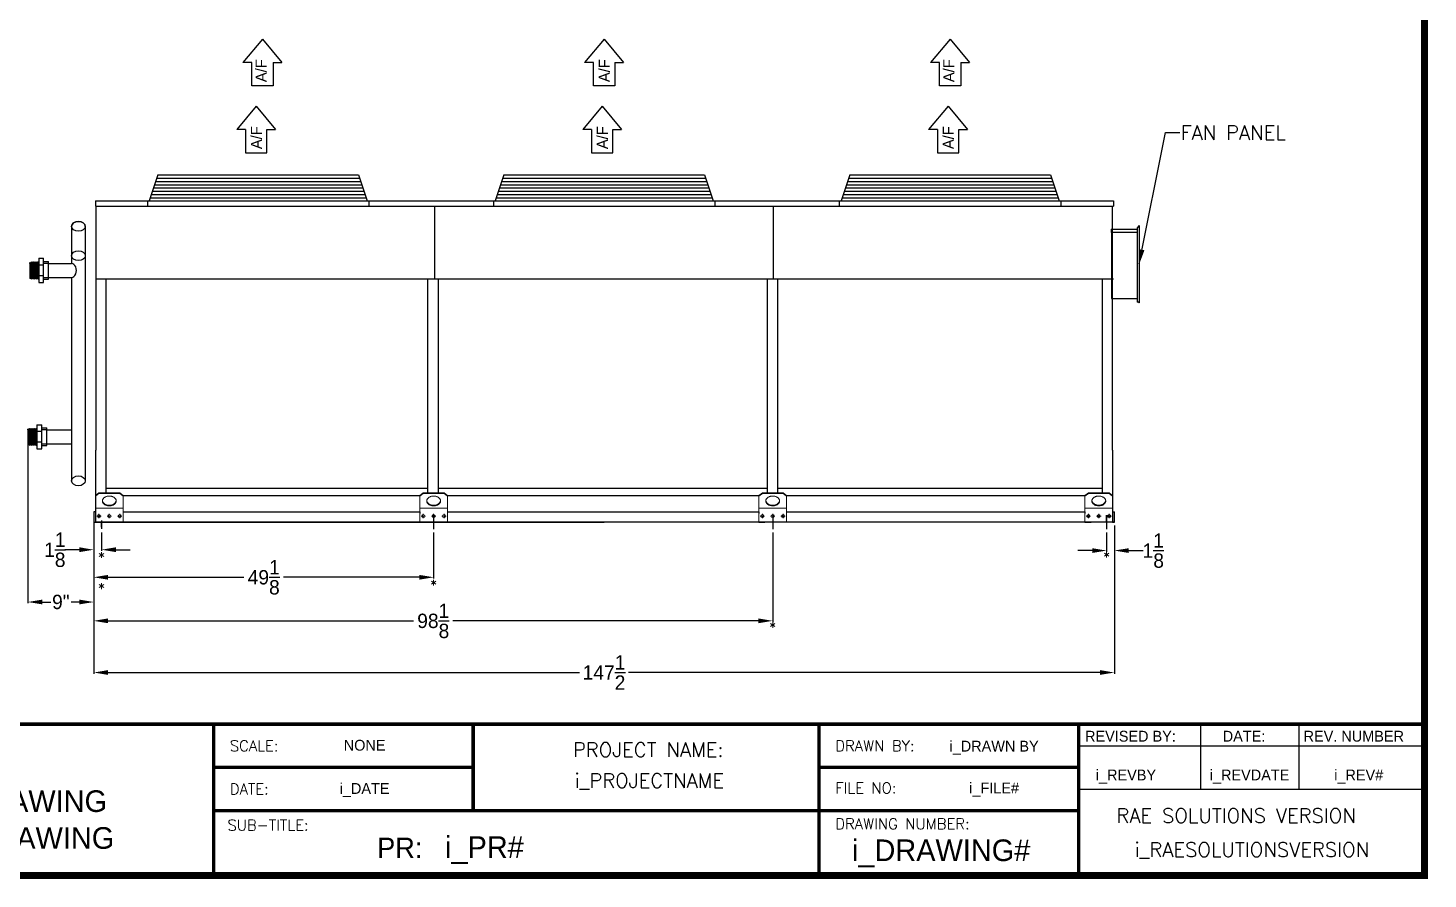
# Model space of a CAD drawing. Extents: x -18 to 413, y -12 to 263.
# Drawn here: x 198.2 to 400.5, y -0.5 to 122.5 of the extents above; entities that cross this region are included whole.
import ezdxf
from ezdxf.enums import TextEntityAlignment as Align

# ---------------------------------------------------------------- set-up
doc = ezdxf.new("R2010")
doc.units = 0
doc.header["$MEASUREMENT"] = 0
doc.layers.get('0').update_dxf_attribs({"color": 1, "linetype": 'CONTINUOUS'})
doc.layers.get('Defpoints').update_dxf_attribs({"linetype": 'CONTINUOUS'})
doc.styles.add('ROMANS', font='ROMANS')
doc.styles.add('SIMPLEX', font='SIMPLEX')
doc.dimstyles.get("Standard").update_dxf_attribs({"dimtxt": 2.075, "dimasz": 2.075, "dimexe": 0.18, "dimexo": 0.5, "dimgap": 0.09, "dimtad": 0, "dimtih": 1, "dimtoh": 1, "dimdec": 4, "dimzin": 0, "dimdsep": 46, "dimlunit": 5, "dimtxsty": 'STANDARD', "dimcen": 0.09, "dimadec": 0, "dimazin": 0, "dimtfac": 1, "dimtdec": 4, "dimtofl": 0, "dimtmove": 0, "dimatfit": 3, "dimfxl": 1, "dimtolj": 1, "dimtzin": 0, "dimarcsym": 0})

# ---------------------------------------------------------------- blocks, each defined once
blk = doc.blocks.new('*D15')
at = {"color": 0, "lineweight": -2, "ltscale": 5}
for p, q in [((198.17, 62.91), (198.17, 39.35)), ((207.67, 50.58), (207.67, 39.35)), ((200.25, 39.53), (201.45, 39.53)), ((205.6, 39.53), (204.4, 39.53))]:
    blk.add_line(p, q, dxfattribs=at)
at = {"color": 0, "ltscale": 5}
for points in [[(200.25, 39.88), (200.25, 39.19), (198.17, 39.53)], [(205.6, 39.88), (205.6, 39.19), (207.67, 39.53)]]:
    blk.add_solid(points, dxfattribs=at)
at = {"layer": 'Defpoints', "color": 0, "ltscale": 5}
for p in [(198.17, 63.41), (207.67, 51.08), (198.17, 39.53)]:
    blk.add_point(p, dxfattribs=at)
at = {"color": 0, "ltscale": 5, "insert": (202.92, 39.53), "char_height": 2.075, "attachment_point": 5}
blk.add_mtext('\\A1;9"', dxfattribs=at)
blk = doc.blocks.new('*D24')
at = {"color": 0, "lineweight": -2, "ltscale": 5}
for p, q in [((198.17, 62.91), (198.17, 39.35)), ((207.67, 50.58), (207.67, 39.35)), ((200.25, 39.53), (201.45, 39.53)), ((205.6, 39.53), (204.4, 39.53))]:
    blk.add_line(p, q, dxfattribs=at)
at = {"color": 0, "ltscale": 5}
for points in [[(200.25, 39.88), (200.25, 39.19), (198.17, 39.53)], [(205.6, 39.88), (205.6, 39.19), (207.67, 39.53)]]:
    blk.add_solid(points, dxfattribs=at)
at = {"layer": 'Defpoints', "color": 0, "ltscale": 5}
for p in [(198.17, 63.41), (207.67, 51.08), (198.17, 39.53)]:
    blk.add_point(p, dxfattribs=at)
at = {"color": 0, "ltscale": 5, "insert": (202.92, 39.53), "char_height": 2.075, "attachment_point": 5}
blk.add_mtext('\\A1;9"', dxfattribs=at)
blk = doc.blocks.new('*D25')
at = {"color": 0, "lineweight": -2}
for p, q in [((207.67, 50.58), (207.67, 46.91)), ((208.8, 49.6), (208.8, 46.91)), ((205.6, 47.09), (203.52, 47.09)), ((210.87, 47.09), (212.95, 47.09))]:
    blk.add_line(p, q, dxfattribs=at)
at = {"color": 0}
for points in [[(205.6, 47.44), (205.6, 46.75), (207.67, 47.09)], [(210.87, 47.44), (210.87, 46.75), (208.8, 47.09)]]:
    blk.add_solid(points, dxfattribs=at)
at = {"layer": 'Defpoints', "color": 0}
for p in [(207.67, 51.08), (208.8, 50.1), (207.67, 47.09)]:
    blk.add_point(p, dxfattribs=at)
at = {"color": 0, "insert": (202.05, 47.09), "char_height": 2.075, "attachment_point": 5}
blk.add_mtext('\\A1;1{\\H1x;\\S1/8;}', dxfattribs=at)
blk = doc.blocks.new('*D26')
at = {"color": 0, "lineweight": -2}
for p, q in [((207.67, 50.58), (207.67, 42.93)), ((256.8, 49.58), (256.8, 42.93)), ((209.75, 43.11), (229.38, 43.11)), ((254.72, 43.11), (235.09, 43.11))]:
    blk.add_line(p, q, dxfattribs=at)
at = {"color": 0}
for points in [[(209.75, 43.45), (209.75, 42.76), (207.67, 43.11)], [(254.72, 43.45), (254.72, 42.76), (256.8, 43.11)]]:
    blk.add_solid(points, dxfattribs=at)
at = {"layer": 'Defpoints', "color": 0}
for p in [(207.67, 51.08), (256.8, 50.08), (256.8, 43.11)]:
    blk.add_point(p, dxfattribs=at)
at = {"color": 0, "insert": (232.24, 43.11), "char_height": 2.075, "attachment_point": 5}
blk.add_mtext('\\A1;49{\\H1x;\\S1/8;}', dxfattribs=at)
blk = doc.blocks.new('*D27')
at = {"color": 0, "lineweight": -2}
for p, q in [((207.67, 50.58), (207.67, 36.63)), ((305.8, 49.58), (305.8, 36.63)), ((209.75, 36.81), (253.88, 36.81)), ((303.72, 36.81), (259.59, 36.81))]:
    blk.add_line(p, q, dxfattribs=at)
at = {"color": 0}
for points in [[(209.75, 37.16), (209.75, 36.47), (207.67, 36.81)], [(303.72, 37.16), (303.72, 36.47), (305.8, 36.81)]]:
    blk.add_solid(points, dxfattribs=at)
at = {"layer": 'Defpoints', "color": 0}
for p in [(207.67, 51.08), (305.8, 50.08), (305.8, 36.81)]:
    blk.add_point(p, dxfattribs=at)
at = {"color": 0, "insert": (256.74, 36.81), "char_height": 2.075, "attachment_point": 5}
blk.add_mtext('\\A1;98{\\H1x;\\S1/8;}', dxfattribs=at)
blk = doc.blocks.new('*D28')
at = {"color": 0, "lineweight": -2}
for p, q in [((354.05, 49.58), (354.05, 46.79)), ((355.17, 50.58), (355.17, 46.79)), ((351.97, 46.97), (349.9, 46.97)), ((357.25, 46.97), (359.32, 46.97))]:
    blk.add_line(p, q, dxfattribs=at)
at = {"color": 0}
for points in [[(351.97, 47.31), (351.97, 46.62), (354.05, 46.97)], [(357.25, 47.31), (357.25, 46.62), (355.17, 46.97)]]:
    blk.add_solid(points, dxfattribs=at)
at = {"layer": 'Defpoints', "color": 0}
for p in [(355.17, 51.08), (354.05, 50.08), (355.17, 46.97)]:
    blk.add_point(p, dxfattribs=at)
at = {"color": 0, "insert": (360.8, 46.97), "char_height": 2.075, "attachment_point": 5}
blk.add_mtext('\\A1;1{\\H1x;\\S1/8;}', dxfattribs=at)
blk = doc.blocks.new('*D29')
at = {"color": 0, "lineweight": -2}
for p, q in [((207.67, 50.58), (207.67, 29.16)), ((355.17, 50.58), (355.17, 29.16)), ((209.75, 29.34), (277.88, 29.34)), ((353.1, 29.34), (284.97, 29.34))]:
    blk.add_line(p, q, dxfattribs=at)
at = {"color": 0}
for points in [[(209.75, 29.69), (209.75, 29), (207.67, 29.34)], [(353.1, 29.69), (353.1, 29), (355.17, 29.34)]]:
    blk.add_solid(points, dxfattribs=at)
at = {"layer": 'Defpoints', "color": 0}
for p in [(207.67, 51.08), (355.17, 51.08), (207.67, 29.34)]:
    blk.add_point(p, dxfattribs=at)
at = {"color": 0, "insert": (281.42, 29.34), "char_height": 2.075, "attachment_point": 5}
blk.add_mtext('\\A1;147{\\H1x;\\S1/2;}', dxfattribs=at)
blk = doc.blocks.new('SW_CENTERMARKSYMBOL_0')
at = {"color": 0, "linetype": 'Continuous', "lineweight": 0}
for p, q in [((-0.2, 0), (-0.31875, 0)), ((0, 0), (-0.1, 0)), ((0, 0.2), (0, 0.31875)), ((0, 0), (0, 0.1)), ((0, 0), (0, -0.1)), ((0, 0), (0.1, 0)), ((0.2, 0), (0.31875, 0)), ((0, -0.2), (0, -0.31875))]:
    blk.add_line(p, q, dxfattribs=at)
blk = doc.blocks.new('SW_CENTERMARKSYMBOL_1')
at = {"color": 0, "linetype": 'Continuous', "lineweight": 0}
for p, q in [((-0.2, 0), (-0.31875, 0)), ((0, 0), (-0.1, 0)), ((0, 0.2), (0, 0.31875)), ((0, 0), (0, 0.1)), ((0, 0), (0, -0.1)), ((0, 0), (0.1, 0)), ((0.2, 0), (0.31875, 0)), ((0, -0.2), (0, -0.31875))]:
    blk.add_line(p, q, dxfattribs=at)
blk = doc.blocks.new('SW_CENTERMARKSYMBOL_2')
at = {"color": 0, "linetype": 'Continuous', "lineweight": 0}
for p, q in [((-0.2, 0), (-0.31875, 0)), ((0, 0), (-0.1, 0)), ((0, 0.2), (0, 0.31875)), ((0, 0), (0, 0.1)), ((0, 0), (0, -0.1)), ((0, 0), (0.1, 0)), ((0.2, 0), (0.31875, 0)), ((0, -0.2), (0, -0.31875))]:
    blk.add_line(p, q, dxfattribs=at)

msp = doc.modelspace()

# ---------------------------------------------------------------- linework, layer by layer
at = {"color": 0}
for p, q in [((232.04912, 120.87132), (229.24282, 117.50363)), ((232.04912, 120.87132), (234.85543, 117.50363)), ((281.42412, 120.87132), (278.61782, 117.50363)), ((281.42412, 120.87132), (284.23043, 117.50363)), ((331.42412, 120.87132), (328.61782, 117.50363)), ((331.42412, 120.87132), (334.23043, 117.50363)), ((230.50565, 117.50363), (229.24282, 117.50363)), ((230.50565, 114.13593), (230.50565, 117.50363)), ((233.59259, 117.50363), (233.59259, 114.13593)), ((233.59259, 117.50363), (234.85543, 117.50363)), ((279.88065, 117.50363), (278.61782, 117.50363)), ((279.88065, 114.13593), (279.88065, 117.50363)), ((282.96759, 117.50363), (282.96759, 114.13593)), ((282.96759, 117.50363), (284.23043, 117.50363)), ((329.88065, 117.50363), (328.61782, 117.50363)), ((329.88065, 114.13593), (329.88065, 117.50363)), ((332.96759, 117.50363), (332.96759, 114.13593)), ((332.96759, 117.50363), (334.23043, 117.50363)), ((233.59259, 114.13593), (230.50565, 114.13593)), ((282.96759, 114.13593), (279.88065, 114.13593)), ((332.96759, 114.13593), (329.88065, 114.13593)), ((231.14287, 111.19021), (228.33657, 107.82251)), ((231.14287, 111.19021), (233.94918, 107.82251)), ((281.14287, 111.19021), (278.33657, 107.82251)), ((281.14287, 111.19021), (283.94918, 107.82251)), ((331.14287, 111.19021), (328.33657, 107.82251)), ((331.14287, 111.19021), (333.94918, 107.82251)), ((229.5994, 107.82251), (228.33657, 107.82251)), ((229.5994, 107.82251), (229.5994, 104.45482)), ((232.68634, 107.82251), (233.94918, 107.82251)), ((232.68634, 104.45482), (232.68634, 107.82251)), ((279.5994, 107.82251), (278.33657, 107.82251)), ((279.5994, 107.82251), (279.5994, 104.45482)), ((282.68634, 104.45482), (282.68634, 107.82251)), ((282.68634, 107.82251), (283.94918, 107.82251)), ((329.5994, 107.82251), (328.33657, 107.82251)), ((329.5994, 107.82251), (329.5994, 104.45482)), ((332.68634, 104.45482), (332.68634, 107.82251)), ((332.68634, 107.82251), (333.94918, 107.82251)), ((229.5994, 104.45482), (232.68634, 104.45482)), ((279.5994, 104.45482), (282.68634, 104.45482)), ((329.5994, 104.45482), (332.68634, 104.45482)), ((216.92412, 101.25123), (215.67412, 97.50123)), ((216.92412, 101.25123), (245.92412, 101.25123)), ((245.92412, 101.25123), (247.17412, 97.50123)), ((266.92412, 101.25123), (265.67412, 97.50123)), ((266.92412, 101.25123), (295.92412, 101.25123)), ((295.92412, 101.25123), (297.17412, 97.50123)), ((316.92412, 101.25123), (315.67412, 97.50123)), ((316.92412, 101.25123), (345.92412, 101.25123)), ((345.92412, 101.25123), (347.17412, 97.50123)), ((216.29912, 99.37623), (246.54912, 99.37623)), ((216.45537, 99.84498), (246.39287, 99.84498)), ((216.61162, 100.31373), (246.23662, 100.31373)), ((216.76787, 100.78248), (246.08037, 100.78248)), ((266.29912, 99.37623), (296.54912, 99.37623)), ((266.45537, 99.84498), (296.39287, 99.84498)), ((266.61162, 100.31373), (296.23662, 100.31373)), ((266.76787, 100.78248), (296.08037, 100.78248)), ((316.29912, 99.37623), (346.54912, 99.37623)), ((316.45537, 99.84498), (346.39287, 99.84498)), ((316.61162, 100.31373), (346.23662, 100.31373)), ((316.76787, 100.78248), (346.08037, 100.78248)), ((215.83037, 97.96998), (247.01787, 97.96998)), ((215.98662, 98.43873), (246.86162, 98.43873)), ((216.14287, 98.90748), (246.70537, 98.90748)), ((265.83037, 97.96998), (297.01787, 97.96998)), ((265.98662, 98.43873), (296.86162, 98.43873)), ((266.14287, 98.90748), (296.70537, 98.90748)), ((315.83037, 97.96998), (347.01787, 97.96998)), ((315.98662, 98.43873), (346.86162, 98.43873)), ((316.14287, 98.90748), (346.70537, 98.90748)), ((199.71824, 89.20545), (199.71824, 85.70145)), ((199.71824, 89.20545), (200.42412, 89.20545)), ((200.42412, 85.70145), (200.42412, 89.20545)), ((198.42412, 88.55839), (198.48295, 88.61721)), ((198.42412, 88.45345), (198.42412, 88.55839)), ((198.42412, 88.45345), (198.42412, 86.45345)), ((198.42978, 88.56405), (198.54177, 86.34851)), ((198.48295, 88.61721), (198.54177, 88.55839)), ((198.54177, 88.55839), (198.65942, 88.67604)), ((198.54177, 88.55839), (198.65942, 86.23086)), ((198.65942, 88.67604), (198.77706, 86.34851)), ((198.65942, 88.67604), (198.77706, 88.55839)), ((198.77706, 88.55839), (198.89471, 88.67604)), ((198.77706, 88.55839), (198.89471, 86.23086)), ((198.89471, 88.67604), (199.01236, 86.34851)), ((198.89471, 88.67604), (199.01236, 88.55839)), ((199.01236, 88.55839), (199.13, 88.67604)), ((199.01236, 88.55839), (199.13, 86.23086)), ((199.13, 88.67604), (199.24765, 86.34851)), ((199.13, 88.67604), (199.24765, 86.34851)), ((199.13, 88.67604), (199.24765, 88.55839)), ((199.24765, 88.55839), (199.3653, 88.67604)), ((199.24765, 88.55839), (199.3653, 86.23086)), ((199.3653, 88.67604), (199.48295, 86.34851)), ((199.3653, 88.67604), (199.48295, 88.55839)), ((199.48295, 88.55839), (199.60059, 88.67604)), ((199.48295, 88.55839), (199.60059, 86.23086)), ((199.60059, 88.67604), (199.71824, 86.34851)), ((199.60059, 88.67604), (199.71824, 88.67604)), ((200.42412, 88.23086), (199.71824, 88.23086)), ((200.42412, 88.73486), (201.13, 88.73486)), ((201.13, 88.45345), (200.42412, 88.45345)), ((201.13, 86.17204), (201.13, 88.73486)), ((198.42412, 86.45345), (198.42412, 86.34851)), ((198.42412, 86.34851), (198.48295, 86.28968)), ((198.48295, 86.28968), (198.54177, 86.34851)), ((198.54177, 86.34851), (198.65942, 86.23086)), ((198.65942, 86.23086), (198.77706, 86.34851)), ((198.77706, 86.34851), (198.89471, 86.23086)), ((198.89471, 86.23086), (199.01236, 86.34851)), ((199.01236, 86.34851), (199.13, 86.23086)), ((199.13, 86.23086), (199.24765, 86.34851)), ((199.24765, 86.34851), (199.3653, 86.23086)), ((199.3653, 86.23086), (199.48295, 86.34851)), ((199.48295, 86.34851), (199.60059, 86.23086)), ((199.60059, 86.23086), (199.71824, 86.23086)), ((200.42412, 86.67604), (199.71824, 86.67604)), ((199.71824, 85.70145), (200.42412, 85.70145)), ((200.42412, 86.45345), (201.13, 86.45345)), ((200.42412, 86.17204), (201.13, 86.17204)), ((199.46824, 65.16382), (199.46824, 61.65982)), ((199.46824, 65.16382), (200.17412, 65.16382)), ((200.17412, 61.65982), (200.17412, 65.16382)), ((198.17412, 64.51676), (198.23295, 64.57558)), ((198.17412, 64.41182), (198.17412, 64.51676)), ((198.17412, 64.41182), (198.17412, 62.41182)), ((198.17978, 64.52242), (198.29177, 62.30688)), ((198.23295, 64.57558), (198.29177, 64.51676)), ((198.29177, 64.51676), (198.40942, 64.63441)), ((198.29177, 64.51676), (198.40942, 62.18923)), ((198.40942, 64.63441), (198.52706, 62.30688)), ((198.40942, 64.63441), (198.52706, 64.51676)), ((198.52706, 64.51676), (198.64471, 64.63441)), ((198.52706, 64.51676), (198.64471, 62.18923)), ((198.64471, 64.63441), (198.76236, 62.30688)), ((198.64471, 64.63441), (198.76236, 64.51676)), ((198.76236, 64.51676), (198.88, 64.63441)), ((198.76236, 64.51676), (198.88, 62.18923)), ((198.88, 64.63441), (198.99765, 62.30688)), ((198.88, 64.63441), (198.99765, 62.30688)), ((198.88, 64.63441), (198.99765, 64.51676)), ((198.99765, 64.51676), (199.1153, 64.63441)), ((198.99765, 64.51676), (199.1153, 62.18923)), ((199.1153, 64.63441), (199.23295, 62.30688)), ((199.1153, 64.63441), (199.23295, 64.51676)), ((199.23295, 64.51676), (199.35059, 64.63441)), ((199.23295, 64.51676), (199.35059, 62.18923)), ((199.35059, 64.63441), (199.46824, 62.30688)), ((199.35059, 64.63441), (199.46824, 64.63441)), ((200.17412, 64.18923), (199.46824, 64.18923)), ((200.17412, 64.69323), (200.88, 64.69323)), ((200.88, 64.41182), (200.17412, 64.41182)), ((200.88, 62.13041), (200.88, 64.69323)), ((198.17412, 62.41182), (198.17412, 62.30688)), ((198.17412, 62.30688), (198.23295, 62.24805)), ((198.23295, 62.24805), (198.29177, 62.30688)), ((198.29177, 62.30688), (198.40942, 62.18923)), ((198.40942, 62.18923), (198.52706, 62.30688)), ((198.52706, 62.30688), (198.64471, 62.18923)), ((198.64471, 62.18923), (198.76236, 62.30688)), ((198.76236, 62.30688), (198.88, 62.18923)), ((198.88, 62.18923), (198.99765, 62.30688)), ((198.99765, 62.30688), (199.1153, 62.18923)), ((199.1153, 62.18923), (199.23295, 62.30688)), ((199.23295, 62.30688), (199.35059, 62.18923)), ((199.35059, 62.18923), (199.46824, 62.18923)), ((200.17412, 62.63441), (199.46824, 62.63441)), ((199.46824, 61.65982), (200.17412, 61.65982)), ((200.17412, 62.41182), (200.88, 62.41182)), ((200.17412, 62.13041), (200.88, 62.13041)), ((207.92412, 52.57731), (207.67412, 52.57731)), ((207.67412, 52.57731), (207.67412, 51.07731)), ((207.67412, 52.07844), (207.67412, 50.07844)), ((207.67412, 51.07731), (207.92412, 51.07731)), ((207.67412, 51.07731), (208.79912, 51.07731)), ((207.92412, 52.57731), (207.92412, 52.32731)), ((207.92412, 51.07731), (208.79912, 51.07731)), ((207.92412, 51.07731), (208.79912, 51.07731)), ((208.79912, 51.07731), (208.79912, 50.10043)), ((254.79912, 52.57731), (254.79912, 52.32731)), ((254.79912, 51.07731), (255.67412, 51.07731)), ((254.79912, 51.07731), (255.67412, 51.07731)), ((256.79912, 52.07844), (256.79912, 50.07844)), ((303.79912, 52.57731), (303.79912, 52.32731)), ((303.79912, 51.07731), (304.67412, 51.07731)), ((303.79912, 51.07731), (304.67412, 51.07731)), ((305.79912, 52.07844), (305.79912, 50.07844)), ((350.92412, 52.57731), (350.92412, 52.32731)), ((350.92412, 51.07731), (351.79912, 51.07731)), ((350.92412, 51.07731), (351.79912, 51.07731)), ((354.04912, 51.07731), (354.04912, 52.07731)), ((354.04912, 52.07731), (354.04912, 50.07731)), ((355.17412, 51.07731), (354.04912, 51.07731)), ((354.92412, 52.57731), (355.17412, 52.57731)), ((354.92412, 51.07731), (355.17412, 51.07731)), ((355.17412, 51.07731), (355.17412, 52.57731)), ((225, 21.875), (350, 21.875)), ((225, 0), (225, 21.875)), ((262.5, 21.875), (262.5, 9.375)), ((312.5, 21.875), (312.5, 9.375)), ((350, 21.875), (350, 0)), ((350, 21.875), (400, 21.875)), ((350, 21.875), (350, 18.75)), ((367.64209, 21.875), (367.64209, 12.5)), ((381.85007, 21.875), (381.85007, 12.5)), ((350, 18.75), (400, 18.75)), ((262.5, 15.625), (225, 15.625)), ((312.5, 15.625), (350, 15.625)), ((312.5, 9.375), (312.5, 15.625)), ((350, 12.5), (400, 12.5)), ((350, 9.375), (225, 9.375)), ((312.5, 9.375), (312.5, 0))]:
    msp.add_line(p, q, dxfattribs=at)
at = {"color": 0, "ltscale": 5}
for p, q in [((207.9085, 97.50123), (355.0335, 97.50123)), ((207.9085, 97.50123), (207.9085, 96.75123)), ((215.42412, 97.50123), (215.42412, 96.75123)), ((247.42412, 97.50123), (247.42412, 96.75123)), ((265.42412, 97.50123), (265.42412, 96.75123)), ((297.42412, 97.50123), (297.42412, 96.75123)), ((315.42412, 97.50123), (315.42412, 96.75123)), ((347.42412, 97.50123), (347.42412, 96.75123)), ((355.0335, 97.50123), (355.0335, 96.75123)), ((207.9085, 96.75123), (355.0335, 96.75123)), ((207.98662, 96.75123), (207.98662, 61.50123)), ((256.92412, 96.75123), (256.92412, 86.25123)), ((305.86162, 96.75123), (305.86162, 86.25123)), ((354.86162, 96.75123), (354.86162, 61.50123)), ((204.45537, 93.81741), (204.45537, 88.45345)), ((206.45537, 93.81741), (206.45537, 57.04786)), ((354.71933, 93.42278), (358.45037, 93.42278)), ((354.71933, 93.42278), (354.71933, 92.92278)), ((358.78183, 93.93798), (358.45037, 93.60653)), ((358.45037, 93.60653), (358.45037, 82.87548)), ((358.78183, 93.93798), (358.78183, 82.87548)), ((358.45037, 92.92278), (354.71933, 92.92278)), ((354.75058, 92.92278), (354.75058, 83.39153)), ((198.42412, 88.45345), (198.42412, 86.45345)), ((201.13, 88.45345), (204.45537, 88.45345)), ((201.13, 86.45345), (204.45537, 86.45345)), ((204.45537, 86.45345), (204.45537, 64.41182)), ((207.9085, 86.25123), (355.0335, 86.25123)), ((209.42412, 86.25123), (209.42412, 55.29374)), ((255.92969, 86.25123), (255.92969, 55.29374)), ((257.42969, 86.25123), (257.42969, 55.29374)), ((305.00449, 86.25123), (305.00449, 55.29374)), ((306.50449, 86.25123), (306.50449, 55.29374)), ((353.42412, 86.25123), (353.42412, 55.29374)), ((354.75058, 83.39153), (358.45037, 83.39153)), ((358.78183, 82.87548), (358.45037, 82.87548)), ((358.71933, 82.87548), (358.71933, 82.76653)), ((358.75058, 82.76653), (358.71933, 82.76653)), ((358.75058, 82.87548), (358.75058, 82.76653)), ((200.88, 64.41182), (204.45537, 64.41182)), ((204.45537, 64.41182), (204.45537, 62.41182)), ((200.88, 62.41182), (204.45537, 62.41182)), ((204.45537, 62.41182), (204.45537, 57.04786)), ((207.92412, 61.50123), (207.92412, 51.07731)), ((354.92412, 61.50123), (354.92412, 51.07731)), ((354.92412, 61.50123), (354.92412, 51.07731)), ((209.42412, 55.9872), (255.92969, 55.9872)), ((211.92412, 54.92654), (254.79912, 54.92654)), ((257.42969, 55.9872), (305.00449, 55.9872)), ((258.79912, 54.92654), (303.79912, 54.92654)), ((306.50449, 55.9872), (353.42412, 55.9872)), ((307.79912, 54.92654), (350.92412, 54.92654)), ((354.92412, 51.07731), (207.92412, 51.07731)), ((207.92412, 51.07731), (281.42412, 51.07731)), ((208.79912, 51.32731), (208.79912, 50.32731)), ((208.79912, 50.32731), (208.79912, 51.07731)), ((211.92412, 52.57731), (254.79912, 52.57731)), ((258.79912, 52.57731), (303.79912, 52.57731)), ((307.79912, 52.57731), (350.92412, 52.57731))]:
    msp.add_line(p, q, dxfattribs=at)
at = {"color": 0, "linetype": 'Continuous', "lineweight": 15}
for p, q in [((208.42412, 55.29374), (207.92412, 54.94019)), ((208.42412, 55.19863), (207.92412, 54.84508)), ((207.92412, 54.94019), (207.92412, 54.84508)), ((207.92412, 53.07761), (207.92412, 54.84508)), ((208.42412, 55.29374), (208.42412, 55.19863)), ((211.42412, 55.29374), (208.42412, 55.29374)), ((211.42412, 55.19863), (208.42412, 55.19863)), ((211.42412, 55.29374), (211.42412, 55.19863)), ((211.92412, 54.94019), (211.42412, 55.29374)), ((211.92412, 54.84508), (211.42412, 55.19863)), ((211.92412, 54.94019), (211.92412, 54.84508)), ((211.92412, 53.07761), (211.92412, 54.84508)), ((255.29912, 55.29374), (254.79912, 54.94019)), ((255.29912, 55.19863), (254.79912, 54.84508)), ((254.79912, 54.94019), (254.79912, 54.84508)), ((254.79912, 53.07761), (254.79912, 54.84508)), ((255.29912, 55.29374), (255.29912, 55.19863)), ((258.29912, 55.29374), (255.29912, 55.29374)), ((258.29912, 55.19863), (255.29912, 55.19863)), ((258.29912, 55.29374), (258.29912, 55.19863)), ((258.79912, 54.94019), (258.29912, 55.29374)), ((258.79912, 54.84508), (258.29912, 55.19863)), ((258.79912, 54.94019), (258.79912, 54.84508)), ((258.79912, 53.07761), (258.79912, 54.84508)), ((304.29912, 55.29374), (303.79912, 54.94019)), ((304.29912, 55.19863), (303.79912, 54.84508)), ((303.79912, 54.94019), (303.79912, 54.84508)), ((303.79912, 53.07761), (303.79912, 54.84508)), ((304.29912, 55.29374), (304.29912, 55.19863)), ((307.29912, 55.29374), (304.29912, 55.29374)), ((307.29912, 55.19863), (304.29912, 55.19863)), ((307.29912, 55.29374), (307.29912, 55.19863)), ((307.79912, 54.94019), (307.29912, 55.29374)), ((307.79912, 54.84508), (307.29912, 55.19863)), ((307.79912, 54.94019), (307.79912, 54.84508)), ((307.79912, 53.07761), (307.79912, 54.84508)), ((351.42412, 55.29374), (350.92412, 54.94019)), ((351.42412, 55.19863), (350.92412, 54.84508)), ((350.92412, 54.94019), (350.92412, 54.84508)), ((350.92412, 53.07761), (350.92412, 54.84508)), ((351.42412, 55.29374), (351.42412, 55.19863)), ((354.42412, 55.29374), (351.42412, 55.29374)), ((354.42412, 55.19863), (351.42412, 55.19863)), ((354.42412, 55.29374), (354.42412, 55.19863)), ((354.92412, 54.94019), (354.42412, 55.29374)), ((354.92412, 54.84508), (354.42412, 55.19863)), ((354.92412, 54.94019), (354.92412, 54.84508)), ((354.92412, 53.07761), (354.92412, 54.84508)), ((211.92412, 53.07761), (207.92412, 53.07761)), ((207.92412, 53.0769), (207.92412, 53.07761)), ((211.92412, 53.0769), (207.92412, 53.0769)), ((207.92412, 51.07731), (207.92412, 53.0769)), ((211.92412, 53.0769), (211.92412, 53.07761)), ((211.92412, 51.07731), (211.92412, 53.0769)), ((258.79912, 53.07761), (254.79912, 53.07761)), ((254.79912, 53.0769), (254.79912, 53.07761)), ((258.79912, 53.0769), (254.79912, 53.0769)), ((254.79912, 51.07731), (254.79912, 53.0769)), ((258.79912, 53.0769), (258.79912, 53.07761)), ((258.79912, 51.07731), (258.79912, 53.0769)), ((307.79912, 53.07761), (303.79912, 53.07761)), ((303.79912, 53.0769), (303.79912, 53.07761)), ((307.79912, 53.0769), (303.79912, 53.0769)), ((303.79912, 51.07731), (303.79912, 53.0769)), ((307.79912, 53.0769), (307.79912, 53.07761)), ((307.79912, 51.07731), (307.79912, 53.0769)), ((354.92412, 53.07761), (350.92412, 53.07761)), ((350.92412, 53.0769), (350.92412, 53.07761)), ((354.92412, 53.0769), (350.92412, 53.0769)), ((350.92412, 51.07731), (350.92412, 53.0769)), ((354.92412, 53.0769), (354.92412, 53.07761)), ((354.92412, 51.07731), (354.92412, 53.0769)), ((211.92412, 51.07731), (207.92412, 51.07731)), ((258.79912, 51.07731), (254.79912, 51.07731)), ((307.79912, 51.07731), (303.79912, 51.07731)), ((354.92412, 51.07731), (350.92412, 51.07731))]:
    msp.add_line(p, q, dxfattribs=at)
at = {"color": 0}
for points, const_width in [([(0, 0), (400, 0), (400, 250), (0, 250), (0, 0)], 1), ([(400, 21.875), (100, 21.875), (100, 0)], 0.5), ([(225, 21.875), (225, 0)], 0.5), ([(262.5, 21.875), (262.5, 9.375)], 0.5), ([(312.5, 21.875), (312.5, 0)], 0.5), ([(350, 0), (350, 21.875), (400, 21.875)], 0.5), ([(262.5, 15.625), (225, 15.625)], 0.5), ([(350, 15.625), (312.5, 15.625), (312.5, 0)], 0.5), ([(350, 9.375), (225, 9.375)], 0.5)]:
    msp.add_lwpolyline(points, dxfattribs=dict(at, const_width=const_width))
at = {"color": 0, "linetype": 'Continuous', "lineweight": 15, "flags": 128}
for points in [[(209.92412, 54.84508), (210.00357, 54.84285), (210.08252, 54.83615), (210.16047, 54.82505), (210.23692, 54.8096), (210.31139, 54.7899), (210.38342, 54.76609), (210.45254, 54.7383), (210.51832, 54.70671), (210.58035, 54.67153), (210.63822, 54.63298), (210.69158, 54.5913), (210.74009, 54.54675), (210.78344, 54.49961), (210.82136, 54.45019), (210.85361, 54.3988), (210.87997, 54.34576), (210.9003, 54.2914), (210.91445, 54.23608), (210.92234, 54.18013), (210.92392, 54.12392), (210.91918, 54.06779), (210.90815, 54.01211), (210.8909, 53.95723), (210.86753, 53.90348), (210.83821, 53.85122), (210.8031, 53.80078), (210.76243, 53.75246), (210.71647, 53.70659), (210.66549, 53.66344), (210.60983, 53.62329), (210.54983, 53.58639), (210.48588, 53.55298), (210.41837, 53.52327), (210.34774, 53.49745), (210.27443, 53.47567), (210.19891, 53.45809), (210.12165, 53.4448), (210.04314, 53.43589), (209.96388, 53.43143), (209.88437, 53.43143), (209.8051, 53.43589), (209.72659, 53.4448), (209.64933, 53.45809), (209.57381, 53.47567), (209.5005, 53.49745), (209.42987, 53.52327), (209.36237, 53.55298), (209.29841, 53.58639), (209.23842, 53.62329), (209.18275, 53.66344), (209.13178, 53.70659), (209.08581, 53.75246), (209.04515, 53.80078), (209.01004, 53.85122), (208.98071, 53.90348), (208.95734, 53.95723), (208.94009, 54.01211), (208.92906, 54.06779), (208.92432, 54.12392), (208.9259, 54.18013), (208.93379, 54.23608), (208.94795, 54.2914), (208.96827, 54.34576), (208.99464, 54.3988), (209.02688, 54.45019), (209.0648, 54.49961), (209.10815, 54.54675), (209.15666, 54.5913), (209.21002, 54.63298), (209.2679, 54.67153), (209.32992, 54.70671), (209.3957, 54.7383), (209.46482, 54.76609), (209.53685, 54.7899), (209.61133, 54.8096), (209.68778, 54.82505), (209.76572, 54.83615), (209.84467, 54.84285), (209.92412, 54.84508)], [(256.79912, 54.84508), (256.87857, 54.84285), (256.95752, 54.83615), (257.03547, 54.82505), (257.11192, 54.8096), (257.18639, 54.7899), (257.25842, 54.76609), (257.32754, 54.7383), (257.39332, 54.70671), (257.45535, 54.67153), (257.51322, 54.63298), (257.56658, 54.5913), (257.61509, 54.54675), (257.65844, 54.49961), (257.69636, 54.45019), (257.72861, 54.3988), (257.75497, 54.34576), (257.7753, 54.2914), (257.78945, 54.23608), (257.79734, 54.18013), (257.79892, 54.12392), (257.79418, 54.06779), (257.78315, 54.01211), (257.7659, 53.95723), (257.74253, 53.90348), (257.71321, 53.85122), (257.6781, 53.80078), (257.63743, 53.75246), (257.59147, 53.70659), (257.54049, 53.66344), (257.48483, 53.62329), (257.42483, 53.58639), (257.36088, 53.55298), (257.29337, 53.52327), (257.22274, 53.49745), (257.14943, 53.47567), (257.07391, 53.45809), (256.99665, 53.4448), (256.91814, 53.43589), (256.83888, 53.43143), (256.75937, 53.43143), (256.6801, 53.43589), (256.60159, 53.4448), (256.52433, 53.45809), (256.44881, 53.47567), (256.3755, 53.49745), (256.30487, 53.52327), (256.23737, 53.55298), (256.17341, 53.58639), (256.11342, 53.62329), (256.05775, 53.66344), (256.00678, 53.70659), (255.96081, 53.75246), (255.92015, 53.80078), (255.88504, 53.85122), (255.85571, 53.90348), (255.83234, 53.95723), (255.81509, 54.01211), (255.80406, 54.06779), (255.79932, 54.12392), (255.8009, 54.18013), (255.80879, 54.23608), (255.82295, 54.2914), (255.84327, 54.34576), (255.86964, 54.3988), (255.90188, 54.45019), (255.9398, 54.49961), (255.98315, 54.54675), (256.03166, 54.5913), (256.08502, 54.63298), (256.1429, 54.67153), (256.20492, 54.70671), (256.2707, 54.7383), (256.33982, 54.76609), (256.41185, 54.7899), (256.48633, 54.8096), (256.56278, 54.82505), (256.64072, 54.83615), (256.71967, 54.84285), (256.79912, 54.84508)], [(305.79912, 54.84508), (305.87857, 54.84285), (305.95752, 54.83615), (306.03547, 54.82505), (306.11192, 54.8096), (306.18639, 54.7899), (306.25842, 54.76609), (306.32754, 54.7383), (306.39332, 54.70671), (306.45535, 54.67153), (306.51322, 54.63298), (306.56658, 54.5913), (306.61509, 54.54675), (306.65844, 54.49961), (306.69636, 54.45019), (306.72861, 54.3988), (306.75497, 54.34576), (306.7753, 54.2914), (306.78945, 54.23608), (306.79734, 54.18013), (306.79892, 54.12392), (306.79418, 54.06779), (306.78315, 54.01211), (306.7659, 53.95723), (306.74253, 53.90348), (306.71321, 53.85122), (306.6781, 53.80078), (306.63743, 53.75246), (306.59147, 53.70659), (306.54049, 53.66344), (306.48483, 53.62329), (306.42483, 53.58639), (306.36088, 53.55298), (306.29337, 53.52327), (306.22274, 53.49745), (306.14943, 53.47567), (306.07391, 53.45809), (305.99665, 53.4448), (305.91814, 53.43589), (305.83888, 53.43143), (305.75937, 53.43143), (305.6801, 53.43589), (305.60159, 53.4448), (305.52433, 53.45809), (305.44881, 53.47567), (305.3755, 53.49745), (305.30487, 53.52327), (305.23737, 53.55298), (305.17341, 53.58639), (305.11342, 53.62329), (305.05775, 53.66344), (305.00678, 53.70659), (304.96081, 53.75246), (304.92015, 53.80078), (304.88504, 53.85122), (304.85571, 53.90348), (304.83234, 53.95723), (304.81509, 54.01211), (304.80406, 54.06779), (304.79932, 54.12392), (304.8009, 54.18013), (304.80879, 54.23608), (304.82295, 54.2914), (304.84327, 54.34576), (304.86964, 54.3988), (304.90188, 54.45019), (304.9398, 54.49961), (304.98315, 54.54675), (305.03166, 54.5913), (305.08502, 54.63298), (305.1429, 54.67153), (305.20492, 54.70671), (305.2707, 54.7383), (305.33982, 54.76609), (305.41185, 54.7899), (305.48633, 54.8096), (305.56278, 54.82505), (305.64072, 54.83615), (305.71967, 54.84285), (305.79912, 54.84508)], [(352.92412, 54.84508), (353.00357, 54.84285), (353.08252, 54.83615), (353.16047, 54.82505), (353.23692, 54.8096), (353.31139, 54.7899), (353.38342, 54.76609), (353.45254, 54.7383), (353.51832, 54.70671), (353.58035, 54.67153), (353.63822, 54.63298), (353.69158, 54.5913), (353.74009, 54.54675), (353.78344, 54.49961), (353.82136, 54.45019), (353.85361, 54.3988), (353.87997, 54.34576), (353.9003, 54.2914), (353.91445, 54.23608), (353.92234, 54.18013), (353.92392, 54.12392), (353.91918, 54.06779), (353.90815, 54.01211), (353.8909, 53.95723), (353.86753, 53.90348), (353.83821, 53.85122), (353.8031, 53.80078), (353.76243, 53.75246), (353.71647, 53.70659), (353.66549, 53.66344), (353.60983, 53.62329), (353.54983, 53.58639), (353.48588, 53.55298), (353.41837, 53.52327), (353.34774, 53.49745), (353.27443, 53.47567), (353.19891, 53.45809), (353.12165, 53.4448), (353.04314, 53.43589), (352.96388, 53.43143), (352.88437, 53.43143), (352.8051, 53.43589), (352.72659, 53.4448), (352.64933, 53.45809), (352.57381, 53.47567), (352.5005, 53.49745), (352.42987, 53.52327), (352.36237, 53.55298), (352.29841, 53.58639), (352.23842, 53.62329), (352.18275, 53.66344), (352.13178, 53.70659), (352.08581, 53.75246), (352.04515, 53.80078), (352.01004, 53.85122), (351.98071, 53.90348), (351.95734, 53.95723), (351.94009, 54.01211), (351.92906, 54.06779), (351.92432, 54.12392), (351.9259, 54.18013), (351.93379, 54.23608), (351.94795, 54.2914), (351.96827, 54.34576), (351.99464, 54.3988), (352.02688, 54.45019), (352.0648, 54.49961), (352.10815, 54.54675), (352.15666, 54.5913), (352.21002, 54.63298), (352.2679, 54.67153), (352.32992, 54.70671), (352.3957, 54.7383), (352.46482, 54.76609), (352.53685, 54.7899), (352.61133, 54.8096), (352.68778, 54.82505), (352.76572, 54.83615), (352.84467, 54.84285), (352.92412, 54.84508)], [(210.92186, 54.18553), (210.91918, 54.1629), (210.90815, 54.10722), (210.8909, 54.05233), (210.86753, 53.99859), (210.83821, 53.94633), (210.8031, 53.89588), (210.76243, 53.84757), (210.71647, 53.80169), (210.66549, 53.75854), (210.60983, 53.71839), (210.54983, 53.6815), (210.48588, 53.64809), (210.41837, 53.61838), (210.34774, 53.59255), (210.27443, 53.57078), (210.19891, 53.55319), (210.12165, 53.53991), (210.04314, 53.531), (209.96388, 53.52653), (209.88437, 53.52653), (209.8051, 53.531), (209.72659, 53.53991), (209.64933, 53.55319), (209.57381, 53.57078), (209.5005, 53.59255), (209.42987, 53.61838), (209.36237, 53.64809), (209.29841, 53.6815), (209.23842, 53.71839), (209.18275, 53.75854), (209.13178, 53.80169), (209.08581, 53.84757), (209.04515, 53.89588), (209.01004, 53.94633), (208.98071, 53.99859), (208.95734, 54.05233), (208.94009, 54.10722), (208.92906, 54.1629), (208.92639, 54.18553)], [(257.79686, 54.18553), (257.79418, 54.1629), (257.78315, 54.10722), (257.7659, 54.05233), (257.74253, 53.99859), (257.71321, 53.94633), (257.6781, 53.89588), (257.63743, 53.84757), (257.59147, 53.80169), (257.54049, 53.75854), (257.48483, 53.71839), (257.42483, 53.6815), (257.36088, 53.64809), (257.29337, 53.61838), (257.22274, 53.59255), (257.14943, 53.57078), (257.07391, 53.55319), (256.99665, 53.53991), (256.91814, 53.531), (256.83888, 53.52653), (256.75937, 53.52653), (256.6801, 53.531), (256.60159, 53.53991), (256.52433, 53.55319), (256.44881, 53.57078), (256.3755, 53.59255), (256.30487, 53.61838), (256.23737, 53.64809), (256.17341, 53.6815), (256.11342, 53.71839), (256.05775, 53.75854), (256.00678, 53.80169), (255.96081, 53.84757), (255.92015, 53.89588), (255.88504, 53.94633), (255.85571, 53.99859), (255.83234, 54.05233), (255.81509, 54.10722), (255.80406, 54.1629), (255.80139, 54.18553)], [(306.79686, 54.18553), (306.79418, 54.1629), (306.78315, 54.10722), (306.7659, 54.05233), (306.74253, 53.99859), (306.71321, 53.94633), (306.6781, 53.89588), (306.63743, 53.84757), (306.59147, 53.80169), (306.54049, 53.75854), (306.48483, 53.71839), (306.42483, 53.6815), (306.36088, 53.64809), (306.29337, 53.61838), (306.22274, 53.59255), (306.14943, 53.57078), (306.07391, 53.55319), (305.99665, 53.53991), (305.91814, 53.531), (305.83888, 53.52653), (305.75937, 53.52653), (305.6801, 53.531), (305.60159, 53.53991), (305.52433, 53.55319), (305.44881, 53.57078), (305.3755, 53.59255), (305.30487, 53.61838), (305.23737, 53.64809), (305.17341, 53.6815), (305.11342, 53.71839), (305.05775, 53.75854), (305.00678, 53.80169), (304.96081, 53.84757), (304.92015, 53.89588), (304.88504, 53.94633), (304.85571, 53.99859), (304.83234, 54.05233), (304.81509, 54.10722), (304.80406, 54.1629), (304.80139, 54.18553)], [(353.92186, 54.18553), (353.91918, 54.1629), (353.90815, 54.10722), (353.8909, 54.05233), (353.86753, 53.99859), (353.83821, 53.94633), (353.8031, 53.89588), (353.76243, 53.84757), (353.71647, 53.80169), (353.66549, 53.75854), (353.60983, 53.71839), (353.54983, 53.6815), (353.48588, 53.64809), (353.41837, 53.61838), (353.34774, 53.59255), (353.27443, 53.57078), (353.19891, 53.55319), (353.12165, 53.53991), (353.04314, 53.531), (352.96388, 53.52653), (352.88437, 53.52653), (352.8051, 53.531), (352.72659, 53.53991), (352.64933, 53.55319), (352.57381, 53.57078), (352.5005, 53.59255), (352.42987, 53.61838), (352.36237, 53.64809), (352.29841, 53.6815), (352.23842, 53.71839), (352.18275, 53.75854), (352.13178, 53.80169), (352.08581, 53.84757), (352.04515, 53.89588), (352.01004, 53.94633), (351.98071, 53.99859), (351.95734, 54.05233), (351.94009, 54.10722), (351.92906, 54.1629), (351.92639, 54.18553)]]:
    msp.add_lwpolyline(points, dxfattribs=at)
at = {"color": 0, "linetype": 'Continuous', "lineweight": 15}
for centre in [(208.42412, 51.95231), (209.92412, 51.95231), (211.42412, 51.95231), (255.29912, 51.95231), (256.79912, 51.95231), (258.29912, 51.95231), (304.29912, 51.95231), (305.79912, 51.95231), (307.29912, 51.95231), (351.42412, 51.95231), (352.92412, 51.95231), (354.42412, 51.95231)]:
    msp.add_circle(centre, 0.21875, dxfattribs=at)
at = {"color": 0, "ltscale": 5}
for centre, major_axis, start_param, end_param in [((205.45537, 93.81741), (-1, 0), 3.141592654, 6.283185307), ((204.45537, 87.45345), (0, -1), 0, 3.141592654)]:
    msp.add_ellipse(centre, major_axis=major_axis, ratio=0.707106781, start_param=start_param, end_param=end_param, dxfattribs=at)
for centre in [(205.45537, 93.81741), (205.45537, 89.57477), (205.45537, 57.04786)]:
    msp.add_ellipse(centre, major_axis=(-1, 0), ratio=0.707106781, dxfattribs=at)
at = {"color": 0}
msp.add_point((350, 0), dxfattribs=at)

# ---------------------------------------------------------------- block references
at = {"color": 0, "linetype": 'Continuous', "lineweight": 0}
for name, p in [('SW_CENTERMARKSYMBOL_1', (208.42412, 51.95231)), ('SW_CENTERMARKSYMBOL_2', (209.92412, 51.95231)), ('SW_CENTERMARKSYMBOL_0', (211.42412, 51.95231)), ('SW_CENTERMARKSYMBOL_1', (255.29912, 51.95231)), ('SW_CENTERMARKSYMBOL_2', (256.79912, 51.95231)), ('SW_CENTERMARKSYMBOL_0', (258.29912, 51.95231)), ('SW_CENTERMARKSYMBOL_1', (304.29912, 51.95231)), ('SW_CENTERMARKSYMBOL_2', (305.79912, 51.95231)), ('SW_CENTERMARKSYMBOL_0', (307.29912, 51.95231)), ('SW_CENTERMARKSYMBOL_1', (351.42412, 51.95231)), ('SW_CENTERMARKSYMBOL_2', (352.92412, 51.95231)), ('SW_CENTERMARKSYMBOL_0', (354.42412, 51.95231))]:
    msp.add_blockref(name, p, dxfattribs=at)

# ---------------------------------------------------------------- texts
at = {"color": 0}
for p in [(232.65599, 114.66779), (282.2552, 114.66779), (332.03099, 114.66779), (231.97395, 104.98668), (281.97395, 104.98668), (331.97395, 104.98668)]:
    msp.add_text('A/F', height=1.59375, rotation=90, dxfattribs=at).set_placement(p)
for s, height, p in [('REVISED BY:', 1.5625, (350.93789, 19.35607)), ('DATE:', 1.5625, (370.83524, 19.35607)), ('REV. NUMBER', 1.5625, (382.51984, 19.35607)), ('i_PR#', 3.125, (258.44025, 2.54843))]:
    msp.add_text(s, height=height, dxfattribs=at).set_placement(p)
at = {"color": 0, "style": 'SIMPLEX'}
for s, height, p in [('SCALE:', 1.5625, (227.34375, 17.96875)), ('DRAWN BY:', 1.5625, (314.84375, 17.96875)), ('DATE:', 1.5625, (227.34375, 11.71875)), ('FILE NO:', 1.5625, (314.84375, 11.86981)), ('DRAWING NUMBER:', 1.5625, (314.84375, 6.68954)), ('RAE SOLUTIONS VERSION', 2.075, (355.47796, 7.63436)), ('SUB-TITLE:', 1.5625, (227.00517, 6.49981))]:
    msp.add_text(s, height=height, dxfattribs=at).set_placement(p)
at = {"color": 0}
for s, height, p in [('NONE', 1.5625, (246.81701, 18.0513)), ('i_DRAWN BY', 1.5625, (337.79337, 17.91727)), ('i_REVBY', 1.5625, (356.84716, 13.75342)), ('i_REVDATE', 1.5625, (374.71009, 13.75342)), ('i_REV#', 1.5625, (390.48901, 13.75342)), ('UNIT DRAWING', 3.125, (194.04532, 9.1916)), ('i_DATE', 1.5625, (246.81701, 11.8013)), ('i_FILE#', 1.5625, (337.79337, 11.87195)), ('i_UNITDRAWING', 3.125, (194.04532, 3.86551)), ('i_DRAWING#', 3.125, (330.14121, 2.09089))]:
    msp.add_text(s, height=height, dxfattribs=at).set_placement(p, align=Align.CENTER)
at = {"color": 0, "style": 'SIMPLEX'}
for s, p in [('PROJECT NAME:', (287.81385, 17.13556)), ('i_PROJECTNAME', (287.97162, 12.69419)), ('i_RAESOLUTIONSVERSION', (375.05158, 2.70395))]:
    msp.add_text(s, height=2.075, dxfattribs=at).set_placement(p, align=Align.CENTER)
at = {"color": 0}
msp.add_text('PR:', height=2.929688, dxfattribs=at).set_placement((255.16863, 2.54843), align=Align.RIGHT)
for s, insert, char_height, attachment_point, style in [('FAN PANEL', (364.74474, 107.36968), 2.075, 4, 'SIMPLEX'), ('*', (208.79437, 46.74424), 1.48072, 2, 'ROMANS'), ('*', (354.04912, 46.78892), 1.48072, 2, 'ROMANS'), ('*', (256.79437, 42.75832), 1.48072, 2, 'ROMANS'), ('*', (208.79912, 42.25786), 1.48072, 2, 'ROMANS'), ('*', (305.79912, 36.63093), 1.48072, 2, 'ROMANS')]:
    msp.add_mtext(s, dxfattribs=dict(at, insert=insert, char_height=char_height, attachment_point=attachment_point, style=style))

# ---------------------------------------------------------------- dimensions: what is measured, and where the dimension line sits
at = {"color": 0, "ltscale": 5}
for picture in ['*D15', '*D24']:
    dim = msp.add_linear_dim(base=(198.17412, 39.53183), p1=(207.67412, 51.07731), p2=(198.17412, 63.41182), text='9"', dimstyle='Standard', dxfattribs=at)
    dim.commit()
    dim.dimension.update_dxf_attribs({"geometry": picture, "text_midpoint": (202.92412, 39.53183), "dimtype": 160})
at = {"color": 0}
for base, p1, p2, picture, middle in [((207.67412, 47.09302), (208.79912, 50.10043), (207.67412, 51.07731), '*D25', (202.05079, 47.09302)), ((256.79912, 43.10709), (207.67412, 51.07844), (256.79912, 50.07844), '*D26', (232.23662, 43.10709)), ((207.67412, 29.34355), (355.17412, 51.07731), (207.67412, 51.07844), '*D29', (281.42412, 29.34355)), ((305.79912, 36.81093), (207.67412, 51.07731), (305.79912, 50.07844), '*D27', (256.73662, 36.81093)), ((355.17412, 46.96892), (354.04912, 50.07731), (355.17412, 51.07731), '*D28', (360.79745, 46.96892))]:
    dim = msp.add_linear_dim(base=base, p1=p1, p2=p2, dimstyle='Standard', dxfattribs=at)
    dim.commit()
    dim.dimension.update_dxf_attribs({"geometry": picture, "text_midpoint": middle})

# ---------------------------------------------------------------- leaders
at = {"color": 0, "ltscale": 5, "annotation_type": 0, "has_hookline": 1, "hookline_direction": 0, "text_width": 17.48929}
msp.add_leader([(358.78183, 88.40673), (362.57974, 107.36968), (364.65474, 107.36968)], dimstyle='Standard', override={"dimgap": 0.09, "dimtad": 0}, dxfattribs=at)

doc.saveas('drawing.dxf')
